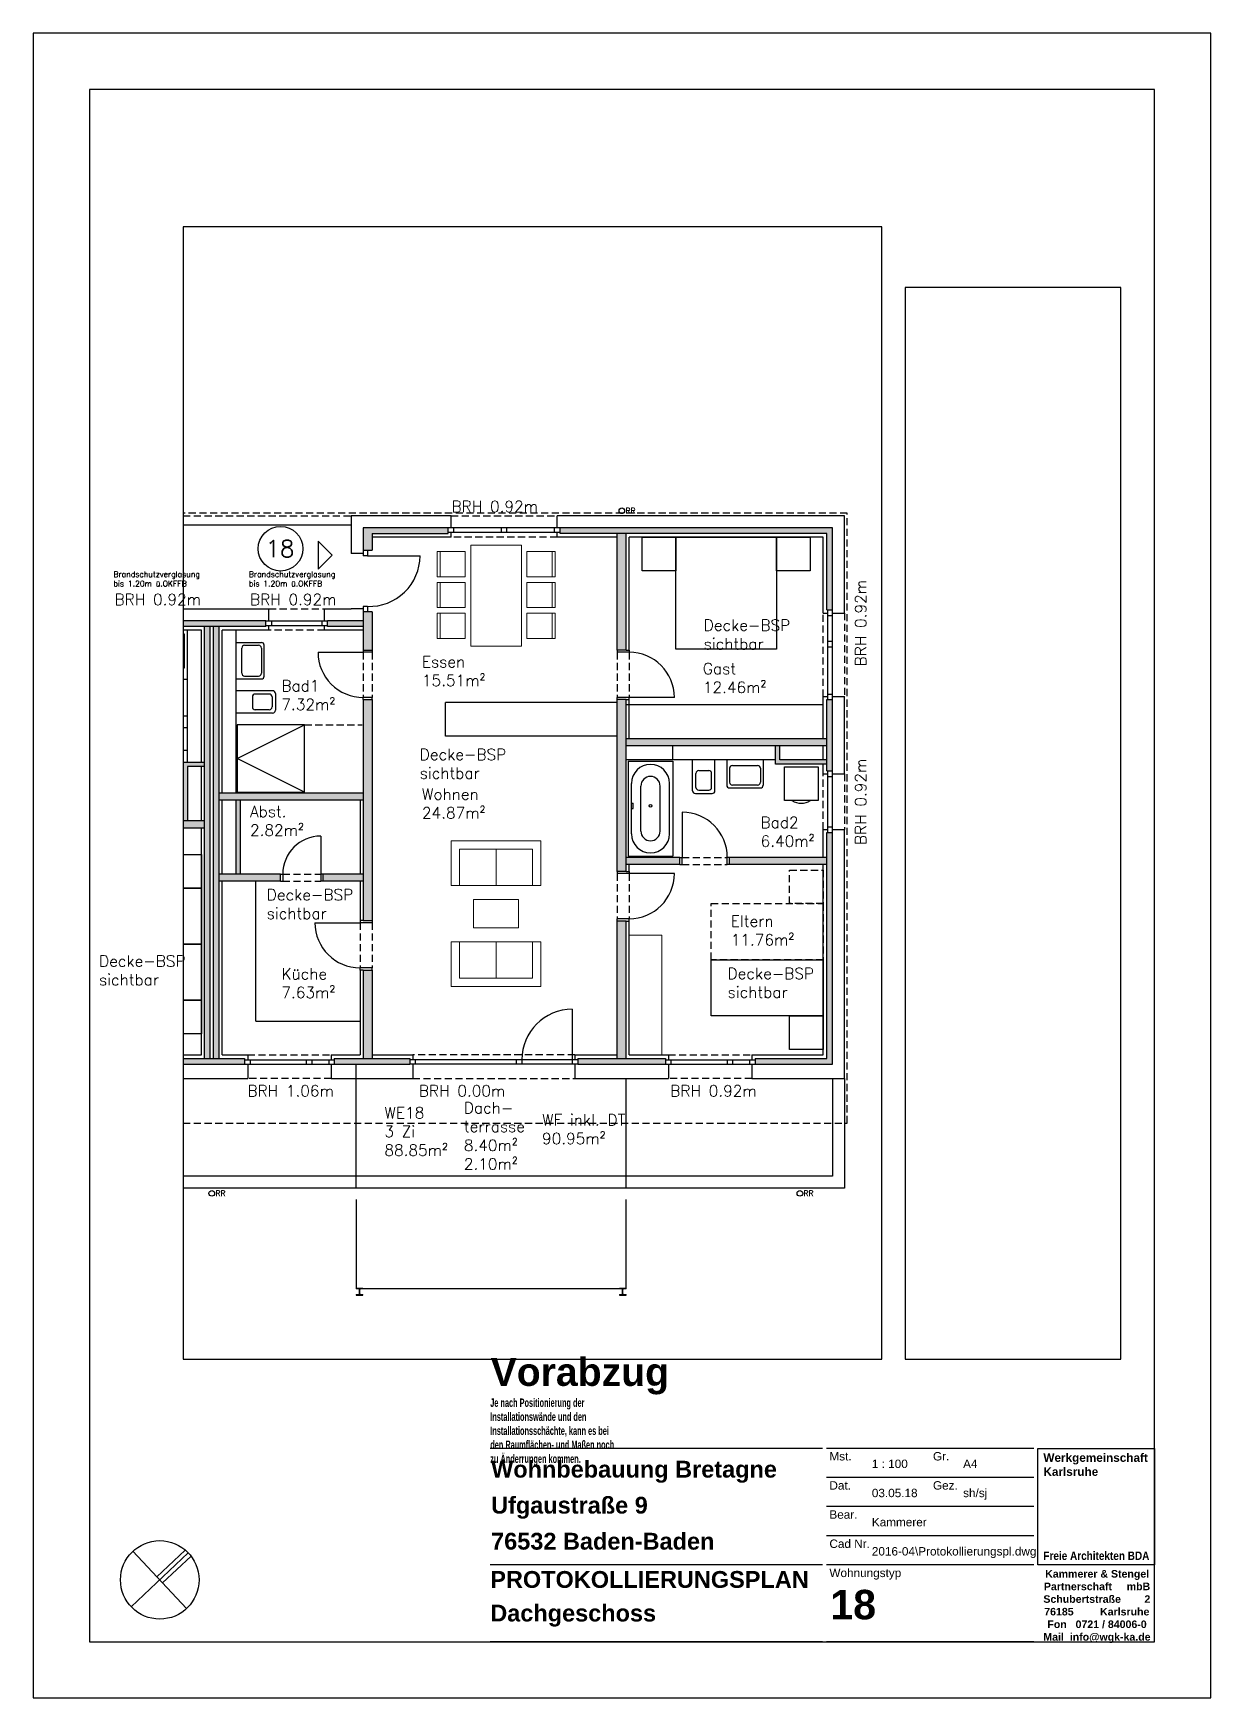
# Model space of a CAD drawing. Header units: metres. Extents: x -2868 to -408, y -3488 to 349.
# Drawn here: x -618.4 to -408.4, y 52.1 to 349.1 of the extents above; entities outside this region: 1.
import ezdxf

# ---------------------------------------------------------------- set-up
doc = ezdxf.new("R2010")
doc.units = ezdxf.units.M
doc.header["$LTSCALE"] = 0.02
doc.header["$XCLIPFRAME"] = 2
doc.linetypes.add('AUSGEZOGEN', pattern=[0])
doc.linetypes.add('VERDECKT', pattern=[9.525, 6.35, -3.175])
for name, color, linetype in [('A--Layout-PLANKOPF', 7, 'AUSGEZOGEN'), ('A-Anmerkungen-BSP-Decken Sichtbar', 10, 'AUSGEZOGEN'), ('A-Grundriss - Ansichtskante', 5, 'AUSGEZOGEN'), ('A-Grundriss - Bad', 4, 'AUSGEZOGEN'), ('A-Grundriss - Dämmung', 2, 'Continuous'), ('A-Grundriss - Fenster', 252, 'AUSGEZOGEN'), ('A-Grundriss - Fenster Sturz', 4, 'VERDECKT'), ('A-Grundriss - Küche', 4, 'AUSGEZOGEN'), ('A-Grundriss - Möbel', 252, 'AUSGEZOGEN'), ('A-Grundriss - Regenleitungen', 4, 'Continuous'), ('A-Grundriss - Regenleitungen Beschrif', 4, 'Continuous'), ('A-Grundriss - Sichtkante verdeckt', 7, 'VERDECKT'), ('A-Grundriss - Stützen-Laubengang', 3, 'AUSGEZOGEN'), ('A-Grundriss - Türen', 2, 'AUSGEZOGEN'), ('A-Grundriss - Wand', 3, 'AUSGEZOGEN'), ('A-Layout-Text', 250, 'Continuous'), ('A-Schraffur - Holzbau', 21, 'Continuous'), ('A-Schraffur - Trockenbau', 254, 'Continuous'), ('A-Text BRH', 4, 'Continuous'), ('A-Text Wohnfl', 4, 'Continuous'), ('A-Text Wohnungsnummer', 4, 'Continuous'), ('vermarktung-logo1_1_0', 7, 'Continuous')]:
    doc.layers.add(name, color=color, linetype=linetype)
doc.layers.add('A-Afenster', color=80, linetype='Continuous', plot=False)
doc.styles.add('Arial', font='arial.ttf')
doc.styles.add('ARIAL-FETT', font='arialbd.ttf', dxfattribs={"width": 0.6})
doc.styles.add('Romans', font='Romans.shx')
picture_1 = doc.add_image_def('image1.png', size_in_pixel=(4513, 4513))

# ---------------------------------------------------------------- blocks, each defined once
blk = doc.blocks.new('kopf (mbr)')
at = {"color": 7}
blk.add_line((-37.75, 10), (-10, 10), dxfattribs=at)
at = {"color": 2}
blk.add_lwpolyline([(-37.75, 56), (-10, 56), (-10, 28.25), (-37.75, 28.25)], close=True, dxfattribs=at)
at = {"color": 2, "insert": (-36.46, 54.79), "char_height": 2, "width": 25.2066, "attachment_point": 1, "style": 'ARIAL-FETT'}
blk.add_mtext('{\\W1;Werkgemeinschaft Karlsruhe \\P\\P\\P\\P\\P\\P\\W0.85;Freie Architekten BDA}', dxfattribs=at)
at = {"color": 252, "insert": (-36.5, 27.05), "char_height": 1.8, "width": 25.2921, "attachment_point": 1, "style": 'ARIAL-FETT'}
blk.add_mtext('\\pi0.45859;{\\W1;Kammerer & Stengel \\P\\pi0.15348;Partnerschaft     mbB \\P\\pi0.038063;Schubertstraße        2 \\P\\pi0.23636;76185         Karlsruhe \\P\\pi0.98963;Fon   0721 / 84006-0 \\P\\pi0.028854;Mail  info@wgk-ka.de}', dxfattribs=at)
blk = doc.blocks.new('Zeichnung_1_1', base_point=(0.5, 0.72))
at = {"layer": 'vermarktung-logo1_1_0'}
image = blk.add_image(picture_1, insert=(0.5, 0.72), size_in_units=(1.759, 1.759), dxfattribs=at)
image.set_boundary_path([(-0.5, -0.5), (4512.5, 4512.5)])

msp = doc.modelspace()

# ---------------------------------------------------------------- hatches: boundary and pattern name
at = {"layer": 'A-Schraffur - Holzbau', "ltscale": 10}
h = msp.add_hatch(color=5, dxfattribs=at)
h.dxf.hatch_style = 1
h.paths.add_polyline_path([(-544.37, 260.82), (-559.52, 260.82), (-559.52, 259.82), (-559.52, 256.82), (-557.92, 256.82), (-557.92, 259.82), (-544.37, 259.82)])
h = msp.add_hatch(color=5, dxfattribs=at)
h.dxf.hatch_style = 1
h.paths.add_polyline_path([(-475.82, 260.82), (-524.37, 260.82), (-524.37, 259.82), (-476.82, 259.82), (-476.82, 246.17), (-475.82, 246.17)])
h = msp.add_hatch(color=5, dxfattribs=at)
h.dxf.hatch_style = 1
h.paths.add_polyline_path([(-512.62, 259.82), (-514.22, 259.82), (-514.22, 239.02), (-512.62, 239.02)])
h = msp.add_hatch(color=5, dxfattribs=at)
h.dxf.hatch_style = 1
h.paths.add_polyline_path([(-559.52, 244.22), (-565.87, 244.22), (-565.87, 243.22), (-559.52, 243.22)])
h = msp.add_hatch(color=5, dxfattribs=at)
h.dxf.hatch_style = 1
h.paths.add_polyline_path([(-557.92, 245.82), (-559.52, 245.82), (-559.52, 239.02), (-557.92, 239.02)])
h = msp.add_hatch(color=5, dxfattribs=at)
h.dxf.hatch_style = 1
h.paths.add_polyline_path([(-586.82, 243.22), (-587.82, 243.22), (-587.82, 166.12), (-586.82, 166.12)])
h = msp.add_hatch(color=5, dxfattribs=at)
h.dxf.hatch_style = 1
h.paths.add_polyline_path([(-585.22, 243.22), (-586.22, 243.22), (-586.22, 166.12), (-585.22, 166.12)])
h = msp.add_hatch(color=5, dxfattribs=at)
h.dxf.hatch_style = 1
h.paths.add_polyline_path([(-557.92, 230.17), (-559.52, 230.17), (-559.52, 190.77), (-557.92, 190.77)])
h = msp.add_hatch(color=5, dxfattribs=at)
h.dxf.hatch_style = 1
h.paths.add_polyline_path([(-512.62, 230.17), (-514.22, 230.17), (-514.22, 199.52), (-512.62, 199.52)])
h = msp.add_hatch(color=5, dxfattribs=at)
h.dxf.hatch_style = 1
h.paths.add_polyline_path([(-475.82, 230.17), (-476.82, 230.17), (-476.82, 217.47), (-475.82, 217.47)])
h = msp.add_hatch(color=5, dxfattribs=at)
h.dxf.hatch_style = 1
h.paths.add_polyline_path([(-475.82, 206.47), (-476.82, 206.47), (-476.82, 166.12), (-489.62, 166.12), (-489.62, 165.12), (-475.82, 165.12)])
h = msp.add_hatch(color=5, dxfattribs=at)
h.dxf.hatch_style = 1
h.paths.add_polyline_path([(-512.62, 190.67), (-514.22, 190.67), (-514.22, 166.12), (-512.62, 166.12)])
h = msp.add_hatch(color=5, dxfattribs=at)
h.dxf.hatch_style = 1
h.paths.add_polyline_path([(-557.92, 181.92), (-559.52, 181.92), (-559.52, 166.12), (-557.92, 166.12)])
h = msp.add_hatch(color=5, dxfattribs=at)
h.dxf.hatch_style = 1
h.paths.add_polyline_path([(-551.22, 166.12), (-564.67, 166.12), (-564.67, 165.12), (-551.22, 165.12)])
h = msp.add_hatch(color=5, dxfattribs=at)
h.dxf.hatch_style = 1
h.paths.add_polyline_path([(-505.62, 166.12), (-521.22, 166.12), (-521.22, 165.12), (-505.62, 165.12)])
at = {"layer": 'A-Schraffur - Trockenbau', "ltscale": 10}
h = msp.add_hatch(color=5, dxfattribs=at)
h.dxf.hatch_style = 1
h.paths.add_polyline_path([(-476.82, 223.17), (-512.62, 223.17), (-512.62, 221.92), (-476.82, 221.92)])
h = msp.add_hatch(color=5, dxfattribs=at)
h.dxf.hatch_style = 1
h.paths.add_polyline_path([(-476.82, 219.42), (-485.22, 219.42), (-485.22, 221.92), (-485.97, 221.92), (-485.97, 218.67), (-476.82, 218.67)])
h = msp.add_hatch(color=5, dxfattribs=at)
h.dxf.hatch_style = 1
h.paths.add_polyline_path([(-559.52, 213.47), (-585.22, 213.47), (-585.22, 212.22), (-559.52, 212.22)])
h = msp.add_hatch(color=5, dxfattribs=at)
h.dxf.hatch_style = 1
h.paths.add_polyline_path([(-581.42, 212.22), (-582.17, 212.22), (-582.17, 199.02), (-581.42, 199.02)])
h = msp.add_hatch(color=5, dxfattribs=at)
h.dxf.hatch_style = 1
h.paths.add_polyline_path([(-503.02, 202.02), (-512.62, 202.02), (-512.62, 200.77), (-503.02, 200.77)])
h = msp.add_hatch(color=5, dxfattribs=at)
h.dxf.hatch_style = 1
h.paths.add_polyline_path([(-476.82, 202.02), (-494.17, 202.02), (-494.17, 200.77), (-476.82, 200.77)])
h = msp.add_hatch(color=5, dxfattribs=at)
h.dxf.hatch_style = 1
h.paths.add_polyline_path([(-574.27, 199.02), (-585.22, 199.02), (-585.22, 197.77), (-574.27, 197.77)])
h = msp.add_hatch(color=5, dxfattribs=at)
h.dxf.hatch_style = 1
h.paths.add_polyline_path([(-559.52, 199.02), (-566.67, 199.02), (-566.67, 197.77), (-559.52, 197.77)])
at = {"layer": 'A-Text Wohnungsnummer', "ltscale": 10}
h = msp.add_hatch(dxfattribs=at)
h.set_pattern_fill('ANGLE', color=256)
h.set_pattern_definition([(9e-15, (-6097.71, -755.88), (-1e-14, 69.85), [50.8, -19.05]), (90, (-6097.71, -755.88), (-69.85, -7e-15), [50.8, -19.05])])
h.paths.add_polyline_path([(-565.02, 255.93), (-567.52, 258.43), (-567.52, 253.43)])

# ---------------------------------------------------------------- linework, layer by layer
at = {"layer": 'A--Layout-PLANKOPF'}
for p, q in [((-477.6, 96.57), (-536.85, 96.57)), ((-439.92, 96.57), (-476.85, 96.57)), ((-439.92, 91.37), (-476.85, 91.37)), ((-439.92, 86.17), (-476.85, 86.17)), ((-439.92, 80.97), (-476.85, 80.97)), ((-477.6, 75.76), (-536.85, 75.76)), ((-439.92, 75.76), (-476.85, 75.76)), ((-477.6, 62.07), (-536.85, 62.07)), ((-439.92, 62.07), (-476.85, 62.07))]:
    msp.add_line(p, q, dxfattribs=at)
at = {"layer": 'A-Afenster'}
for points in [[(-618.35, 52.07), (-408.35, 52.07), (-408.35, 349.07), (-618.35, 349.07)], [(-608.35, 62.07), (-418.35, 62.07), (-418.35, 339.07), (-608.35, 339.07)]]:
    msp.add_lwpolyline(points, close=True, dxfattribs=at)
at = {"layer": 'A-Afenster', "linetype": 'Continuous'}
for points in [[(-591.62, 112.51), (-467.03, 112.51), (-467.03, 314.53), (-591.62, 314.53)], [(-462.86, 112.51), (-424.39, 112.51), (-424.39, 303.71), (-462.86, 303.71)]]:
    msp.add_lwpolyline(points, close=True, dxfattribs=at)
at = {"layer": 'A-Grundriss - Ansichtskante', "linetype": 'VERDECKT', "ltscale": 10}
for p, q in [((-473.17, 263.47), (-591.62, 263.47)), ((-591.62, 262.97), (-561.67, 262.97)), ((-473.17, 154.62), (-473.17, 263.47)), ((-591.62, 154.62), (-473.17, 154.62))]:
    msp.add_line(p, q, dxfattribs=at)
at = {"layer": 'A-Grundriss - Ansichtskante', "ltscale": 10}
for p, q in [((-591.62, 261.37), (-561.67, 261.37)), ((-560.77, 142.97), (-560.77, 165.12)), ((-512.62, 142.97), (-512.62, 162.57)), ((-475.82, 162.57), (-475.82, 145.12)), ((-473.67, 162.57), (-473.67, 142.97)), ((-475.82, 145.12), (-591.62, 145.12)), ((-473.67, 142.97), (-591.62, 142.97))]:
    msp.add_line(p, q, dxfattribs=at)
msp.add_lwpolyline([(-560.77, 140.97), (-560.77, 125.12), (-512.62, 125.12), (-512.62, 140.97)], dxfattribs=at)
at = {"layer": 'A-Grundriss - Bad', "ltscale": 10}
for p, q in [((-590.87, 218.97), (-590.87, 242.57)), ((-582.17, 213.47), (-582.17, 242.57)), ((-582.17, 240.37), (-577.67, 240.37)), ((-581.17, 234.87), (-581.17, 239.37)), ((-580.67, 239.87), (-578.17, 239.87)), ((-577.67, 239.37), (-577.67, 234.87)), ((-577.17, 234.37), (-577.17, 239.87)), ((-590.87, 233.77), (-591.62, 233.77)), ((-582.17, 233.87), (-577.67, 233.87)), ((-575.67, 231.77), (-582.17, 231.77)), ((-580.67, 234.37), (-578.17, 234.37)), ((-579.27, 230.67), (-579.27, 228.87)), ((-576.27, 231.17), (-578.77, 231.17)), ((-575.77, 230.67), (-575.77, 228.87)), ((-575.17, 231.27), (-575.17, 228.27)), ((-591.62, 227.27), (-590.87, 227.27)), ((-575.67, 227.77), (-582.17, 227.77)), ((-576.27, 228.37), (-578.77, 228.37)), ((-591.62, 225.17), (-590.87, 225.17)), ((-591.62, 221.17), (-590.87, 221.17)), ((-504.27, 219.42), (-504.27, 221.92)), ((-485.97, 219.42), (-512.62, 219.42)), ((-512.27, 219.22), (-512.27, 202.22)), ((-512.27, 219.22), (-504.27, 219.22)), ((-504.27, 219.22), (-504.27, 202.22)), ((-500.77, 213.92), (-500.77, 219.42)), ((-500.17, 214.52), (-500.17, 217.02)), ((-499.67, 217.52), (-497.87, 217.52)), ((-497.37, 214.52), (-497.37, 217.02)), ((-496.77, 213.92), (-496.77, 219.42)), ((-494.67, 219.42), (-494.67, 214.92)), ((-494.17, 217.92), (-494.17, 215.42)), ((-493.67, 218.42), (-489.17, 218.42)), ((-488.67, 217.92), (-488.67, 215.42)), ((-488.17, 219.42), (-488.17, 214.92)), ((-511.67, 206.22), (-511.67, 215.22)), ((-509.98, 206.7), (-509.98, 214.75)), ((-506.55, 206.7), (-506.55, 214.75)), ((-504.87, 206.22), (-504.87, 215.22)), ((-499.67, 214.02), (-497.87, 214.02)), ((-494.17, 214.42), (-488.67, 214.42)), ((-489.17, 214.92), (-493.67, 214.92)), ((-511.67, 211.72), (-511.37, 211.72)), ((-511.37, 210.72), (-511.37, 211.72)), ((-500.27, 213.42), (-497.27, 213.42)), ((-511.67, 210.72), (-511.37, 210.72)), ((-512.27, 202.22), (-504.27, 202.22))]:
    msp.add_line(p, q, dxfattribs=at)
at = {"layer": 'A-Grundriss - Bad', "linetype": 'VERDECKT', "ltscale": 10}
msp.add_line((-569.97, 225.67), (-559.67, 225.67), dxfattribs=at)
at = {"layer": 'A-Grundriss - Bad', "ltscale": 10}
for points in [[(-591.62, 235.87), (-591.37, 235.87), (-591.37, 241.87), (-591.62, 241.87)], [(-569.97, 213.67), (-581.97, 219.67), (-569.97, 225.67)]]:
    msp.add_lwpolyline(points, dxfattribs=at)
for points in [[(-569.97, 213.67), (-569.97, 225.67), (-581.97, 225.67), (-581.97, 213.67)], [(-484.39, 218.17), (-478.39, 218.17), (-478.39, 212.17), (-484.39, 212.17)]]:
    msp.add_lwpolyline(points, close=True, dxfattribs=at)
msp.add_circle((-508.27, 211.22), 0.25, dxfattribs=at)
for centre, radius, start, end in [((-580.67, 239.37), 0.5, 90, 180), ((-578.17, 239.37), 0.5, 0, 90), ((-577.67, 239.87), 0.5, 0, 90), ((-580.67, 234.87), 0.5, 180, 270), ((-578.17, 234.87), 0.5, 270, 0), ((-577.67, 234.37), 0.5, 270, 0), ((-575.67, 231.27), 0.5, 360, 90), ((-578.77, 230.67), 0.5, 90, 180), ((-578.77, 228.87), 0.5, 180, 270), ((-576.27, 230.67), 0.5, 360, 90), ((-576.27, 228.87), 0.5, 270, 360), ((-575.67, 228.27), 0.5, 270, 360), ((-508.27, 215.22), 3.4, 90, 180), ((-508.27, 215.22), 3.4, 0, 90), ((-499.67, 217.02), 0.5, 90, 180), ((-497.87, 217.02), 0.5, 0, 90), ((-493.67, 217.92), 0.5, 90, 180), ((-489.17, 217.92), 0.5, 0, 90), ((-508.27, 214.75), 1.72, 90, 180), ((-508.27, 214.75), 1.72, 0, 90), ((-500.27, 213.92), 0.5, 180, 270), ((-499.67, 214.52), 0.5, 180, 270), ((-497.87, 214.52), 0.5, 270, 0), ((-497.27, 213.92), 0.5, 270, 0), ((-494.17, 214.92), 0.5, 180, 270), ((-493.67, 215.42), 0.5, 180, 270), ((-489.17, 215.42), 0.5, 270, 0), ((-488.67, 214.92), 0.5, 270, 0), ((-481.39, 214.67), 3, 236.4427, 303.5573), ((-508.27, 206.22), 3.4, 180, 270), ((-508.27, 206.7), 1.72, 180, 270), ((-508.27, 206.7), 1.72, 270, 0), ((-508.27, 206.22), 3.4, 270, 0)]:
    msp.add_arc(centre, radius, start, end, dxfattribs=at)
at = {"layer": 'A-Grundriss - Dämmung', "ltscale": 10}
for p, q in [((-543.82, 262.97), (-561.67, 262.97)), ((-561.67, 262.97), (-561.67, 256.27)), ((-543.82, 260.82), (-543.82, 262.97)), ((-473.67, 262.97), (-524.92, 262.97)), ((-524.92, 260.82), (-524.92, 262.97)), ((-473.67, 245.62), (-473.67, 262.97)), ((-543.82, 259.17), (-557.92, 259.17)), ((-543.82, 259.17), (-543.82, 260.02)), ((-524.92, 259.17), (-524.92, 260.02)), ((-514.22, 259.17), (-524.92, 259.17)), ((-512.07, 239.02), (-512.07, 259.17)), ((-477.47, 259.17), (-512.07, 259.17)), ((-477.47, 245.62), (-477.47, 259.17)), ((-559.52, 256.27), (-561.67, 256.27)), ((-591.62, 246.37), (-576.32, 246.37)), ((-576.32, 244.22), (-576.32, 246.37)), ((-566.42, 246.37), (-561.67, 246.37)), ((-566.42, 244.22), (-566.42, 246.37)), ((-559.52, 246.37), (-561.67, 246.37)), ((-477.47, 245.62), (-476.62, 245.62)), ((-475.82, 245.62), (-473.67, 245.62)), ((-588.37, 242.57), (-591.62, 242.57)), ((-588.37, 218.97), (-588.37, 242.57)), ((-576.32, 242.57), (-584.67, 242.57)), ((-584.67, 213.47), (-584.67, 242.57)), ((-576.32, 242.57), (-576.32, 243.42)), ((-566.42, 242.57), (-566.42, 243.4)), ((-559.52, 242.57), (-566.42, 242.57)), ((-512.62, 239.02), (-512.07, 239.02)), ((-512.62, 230.17), (-512.07, 230.17)), ((-512.07, 223.17), (-512.07, 230.17)), ((-477.47, 223.17), (-477.47, 230.72)), ((-477.47, 230.72), (-476.62, 230.72)), ((-475.82, 230.72), (-473.67, 230.72)), ((-473.67, 216.92), (-473.67, 230.72)), ((-477.47, 219.42), (-477.47, 221.92)), ((-588.37, 208.57), (-588.37, 218.22)), ((-477.47, 216.92), (-477.47, 218.67)), ((-477.47, 216.92), (-476.62, 216.92)), ((-475.82, 216.92), (-473.67, 216.92)), ((-584.67, 199.02), (-584.67, 212.22)), ((-560.07, 212.22), (-560.07, 199.02)), ((-588.37, 166.77), (-588.37, 207.32)), ((-477.47, 202.02), (-477.47, 207.02)), ((-477.47, 207.02), (-476.62, 207.02)), ((-475.82, 207.02), (-473.67, 207.02)), ((-473.67, 162.57), (-473.67, 207.02)), ((-512.62, 199.52), (-512.07, 199.52)), ((-512.07, 199.52), (-512.07, 200.77)), ((-477.47, 166.77), (-477.47, 200.77)), ((-584.67, 166.77), (-584.67, 197.77)), ((-560.07, 197.77), (-560.07, 190.77)), ((-559.52, 190.77), (-560.07, 190.77)), ((-512.62, 190.67), (-512.07, 190.67)), ((-512.07, 166.77), (-512.07, 190.67)), ((-560.07, 181.92), (-560.07, 166.77)), ((-559.52, 181.92), (-560.07, 181.92)), ((-591.62, 166.77), (-588.37, 166.77)), ((-584.67, 166.77), (-580.12, 166.77)), ((-580.12, 166.77), (-580.12, 165.92)), ((-565.22, 166.77), (-560.07, 166.77)), ((-565.22, 166.77), (-565.22, 165.92)), ((-557.92, 166.77), (-550.67, 166.77)), ((-550.67, 166.77), (-550.67, 165.92)), ((-521.77, 166.77), (-521.77, 165.92)), ((-521.77, 166.77), (-514.22, 166.77)), ((-512.07, 166.77), (-505.07, 166.77)), ((-505.07, 166.77), (-505.07, 165.92)), ((-490.17, 166.77), (-477.47, 166.77)), ((-490.17, 166.77), (-490.17, 165.92)), ((-580.12, 165.12), (-580.12, 162.57)), ((-565.22, 165.12), (-565.22, 162.57)), ((-550.67, 165.12), (-550.67, 162.57)), ((-521.77, 165.12), (-521.77, 162.57)), ((-505.07, 165.12), (-505.07, 162.57)), ((-490.17, 165.12), (-490.17, 162.57)), ((-591.62, 162.57), (-580.12, 162.57)), ((-565.22, 162.57), (-550.67, 162.57)), ((-521.77, 162.57), (-505.07, 162.57)), ((-490.17, 162.57), (-473.67, 162.57))]:
    msp.add_line(p, q, dxfattribs=at)
at = {"layer": 'A-Grundriss - Fenster', "ltscale": 10}
for p, q in [((-524.37, 260.82), (-544.37, 260.82)), ((-524.37, 260.02), (-544.37, 260.02)), ((-543.37, 260.02), (-543.37, 260.82)), ((-534.87, 260.02), (-534.87, 260.82)), ((-533.87, 260.02), (-533.87, 260.82)), ((-525.37, 260.02), (-525.37, 260.82)), ((-576.87, 244.22), (-565.87, 244.22)), ((-575.87, 244.22), (-575.87, 243.42)), ((-566.87, 244.22), (-566.87, 243.42)), ((-476.62, 230.17), (-476.62, 246.17)), ((-476.62, 245.17), (-475.82, 245.17)), ((-475.82, 230.17), (-475.82, 246.17)), ((-576.87, 243.42), (-565.87, 243.42)), ((-476.62, 240.62), (-475.82, 240.62)), ((-476.62, 239.62), (-475.82, 239.62)), ((-476.62, 231.17), (-475.82, 231.17)), ((-476.62, 206.47), (-476.62, 217.47)), ((-475.82, 206.47), (-475.82, 217.47)), ((-476.62, 216.47), (-475.82, 216.47)), ((-476.62, 207.47), (-475.82, 207.47)), ((-522.22, 174.92), (-522.22, 165.92)), ((-580.67, 165.92), (-564.67, 165.92)), ((-580.67, 165.12), (-564.67, 165.12)), ((-579.67, 165.92), (-579.67, 165.12)), ((-569.67, 165.92), (-569.67, 165.12)), ((-568.67, 165.92), (-568.67, 165.12)), ((-565.67, 165.92), (-565.67, 165.12)), ((-521.22, 165.92), (-551.22, 165.92)), ((-521.22, 165.12), (-551.22, 165.12)), ((-550.22, 165.92), (-550.22, 165.12)), ((-532.22, 165.92), (-532.22, 165.12)), ((-531.22, 165.92), (-531.22, 165.12)), ((-522.22, 165.92), (-522.22, 165.12)), ((-505.62, 165.92), (-489.62, 165.92)), ((-505.62, 165.12), (-489.62, 165.12)), ((-504.62, 165.92), (-504.62, 165.12)), ((-494.62, 165.92), (-494.62, 165.12)), ((-493.62, 165.92), (-493.62, 165.12)), ((-490.62, 165.92), (-490.62, 165.12))]:
    msp.add_line(p, q, dxfattribs=at)
msp.add_arc((-522.22, 165.92), 9, 90, 180, dxfattribs=at)
at = {"layer": 'A-Grundriss - Fenster Sturz', "ltscale": 10}
for p, q in [((-543.82, 262.97), (-524.92, 262.97)), ((-524.92, 259.17), (-543.82, 259.17)), ((-576.32, 246.37), (-566.42, 246.37)), ((-477.47, 230.72), (-477.47, 245.62)), ((-473.67, 245.62), (-473.67, 230.72)), ((-566.42, 242.57), (-576.32, 242.57)), ((-477.47, 207.02), (-477.47, 216.92)), ((-473.67, 216.92), (-473.67, 207.02)), ((-580.12, 166.77), (-565.22, 166.77)), ((-521.77, 166.77), (-550.67, 166.77)), ((-505.07, 166.77), (-490.17, 166.77)), ((-565.22, 162.57), (-580.12, 162.57)), ((-550.67, 162.57), (-521.77, 162.57)), ((-490.17, 162.57), (-505.07, 162.57))]:
    msp.add_line(p, q, dxfattribs=at)
at = {"layer": 'A-Grundriss - Küche', "ltscale": 10}
for q in [(-578.67, 197.77), (-560.07, 172.77)]:
    msp.add_line((-578.67, 172.77), q, dxfattribs=at)
at = {"layer": 'A-Grundriss - Möbel', "linetype": 'Continuous', "lineweight": 18, "ltscale": 100}
for p, q in [((-546.3, 256.6), (-541.3, 256.6)), ((-546.3, 252.1), (-546.3, 256.6)), ((-545.8, 256.6), (-545.8, 252.1)), ((-541.3, 256.6), (-541.3, 252.1)), ((-540.3, 239.71), (-540.3, 257.71)), ((-531.3, 257.71), (-540.3, 257.71)), ((-531.3, 257.71), (-531.3, 239.71)), ((-530.3, 256.6), (-530.3, 252.1)), ((-525.3, 256.6), (-530.3, 256.6)), ((-525.8, 256.6), (-525.8, 252.1)), ((-525.3, 252.1), (-525.3, 256.6)), ((-541.3, 252.1), (-546.3, 252.1)), ((-546.3, 251.1), (-541.3, 251.1)), ((-546.3, 246.6), (-546.3, 251.1)), ((-545.8, 251.1), (-545.8, 246.6)), ((-541.3, 251.1), (-541.3, 246.6)), ((-530.3, 252.1), (-525.3, 252.1)), ((-530.3, 251.1), (-530.3, 246.6)), ((-525.3, 251.1), (-530.3, 251.1)), ((-525.8, 251.1), (-525.8, 246.6)), ((-525.3, 246.6), (-525.3, 251.1)), ((-541.3, 246.6), (-546.3, 246.6)), ((-530.3, 246.6), (-525.3, 246.6)), ((-546.3, 245.6), (-541.3, 245.6)), ((-546.3, 241.1), (-546.3, 245.6)), ((-545.8, 245.6), (-545.8, 241.1)), ((-541.3, 245.6), (-541.3, 241.1)), ((-530.3, 245.6), (-530.3, 241.1)), ((-525.3, 245.6), (-530.3, 245.6)), ((-525.8, 245.6), (-525.8, 241.1)), ((-525.3, 241.1), (-525.3, 245.6)), ((-541.3, 241.1), (-546.3, 241.1)), ((-530.3, 241.1), (-525.3, 241.1)), ((-531.3, 239.71), (-540.3, 239.71)), ((-543.82, 204.98), (-543.82, 196.98)), ((-543.82, 204.98), (-527.82, 204.98)), ((-527.82, 204.98), (-527.82, 196.98)), ((-542.32, 203.48), (-542.32, 196.98)), ((-542.32, 203.48), (-529.32, 203.48)), ((-535.82, 203.48), (-535.82, 196.98)), ((-529.32, 203.48), (-529.32, 196.98)), ((-529.32, 203.48), (-529.32, 196.98)), ((-543.82, 196.98), (-527.82, 196.98)), ((-539.82, 189.48), (-539.82, 194.48)), ((-539.82, 194.48), (-531.82, 194.48)), ((-531.82, 189.48), (-531.82, 194.48)), ((-539.82, 189.48), (-531.82, 189.48)), ((-506.22, 188.17), (-512.07, 188.17)), ((-506.22, 166.82), (-506.22, 188.17)), ((-543.82, 186.98), (-527.82, 186.98)), ((-543.82, 178.98), (-543.82, 186.98)), ((-542.32, 180.48), (-542.32, 186.98)), ((-535.82, 180.48), (-535.82, 186.98)), ((-529.32, 180.48), (-529.32, 186.98)), ((-529.32, 180.48), (-529.32, 186.98)), ((-527.82, 178.98), (-527.82, 186.98)), ((-543.82, 178.98), (-527.82, 178.98)), ((-542.32, 180.48), (-529.32, 180.48))]:
    msp.add_line(p, q, dxfattribs=at)
at = {"layer": 'A-Grundriss - Möbel', "ltscale": 10}
for p, q in [((-514.22, 229.67), (-544.82, 229.67)), ((-544.82, 223.67), (-544.82, 229.67)), ((-477.47, 229.22), (-512.47, 229.22)), ((-514.22, 223.67), (-544.82, 223.67))]:
    msp.add_line(p, q, dxfattribs=at)
for points in [[(-509.77, 253.17), (-509.77, 259.17), (-503.77, 259.17), (-503.77, 253.17)], [(-503.77, 239.17), (-503.77, 259.17), (-485.77, 259.17), (-485.77, 239.17)], [(-485.77, 253.17), (-485.77, 259.17), (-479.77, 259.17), (-479.77, 253.17)], [(-497.47, 183.77), (-477.47, 183.77), (-477.47, 173.77), (-497.47, 173.77)], [(-483.47, 173.77), (-477.47, 173.77), (-477.47, 167.77), (-483.47, 167.77)]]:
    msp.add_lwpolyline(points, close=True, dxfattribs=at)
for points in [[(-591.62, 202.55), (-588.37, 202.55), (-588.37, 196.55), (-591.62, 196.55)], [(-591.62, 196.55), (-588.37, 196.55), (-588.37, 186.55), (-591.62, 186.55)], [(-591.62, 186.55), (-588.37, 186.55), (-588.37, 176.55), (-591.62, 176.55)], [(-591.62, 176.55), (-588.37, 176.55), (-588.37, 170.55), (-591.62, 170.55)]]:
    msp.add_lwpolyline(points, dxfattribs=at)
at = {"layer": 'A-Grundriss - Möbel', "linetype": 'VERDECKT', "ltscale": 10}
for points in [[(-483.47, 199.77), (-477.47, 199.77), (-477.47, 193.77), (-483.47, 193.77)], [(-497.47, 193.77), (-477.47, 193.77), (-477.47, 183.77), (-497.47, 183.77)]]:
    msp.add_lwpolyline(points, close=True, dxfattribs=at)
at = {"layer": 'A-Grundriss - Regenleitungen', "ltscale": 10}
for centre in [(-513.38, 263.87), (-586.52, 142.07), (-481.63, 142.07)]:
    msp.add_circle(centre, 0.5, dxfattribs=at)
at = {"layer": 'A-Grundriss - Sichtkante verdeckt', "ltscale": 10}
for p, q in [((-559.52, 238.62), (-559.52, 230.57)), ((-557.92, 238.62), (-557.92, 230.57)), ((-514.22, 238.62), (-514.22, 230.57)), ((-512.07, 238.62), (-512.07, 230.57)), ((-502.62, 202.02), (-494.57, 202.02)), ((-573.87, 199.02), (-567.07, 199.02)), ((-514.22, 199.12), (-514.22, 191.07)), ((-512.07, 199.12), (-512.07, 191.07)), ((-502.62, 200.77), (-494.57, 200.77)), ((-573.87, 197.77), (-567.07, 197.77)), ((-560.07, 190.37), (-560.07, 182.32)), ((-557.92, 190.37), (-557.92, 182.32))]:
    msp.add_line(p, q, dxfattribs=at)
at = {"layer": 'A-Grundriss - Stützen-Laubengang', "ltscale": 10}
for p, q in [((-560.77, 125.12), (-560.77, 125.01)), ((-559.57, 125.12), (-560.77, 125.12)), ((-560.32, 125.01), (-560.77, 125.01)), ((-560.2, 124.15), (-560.2, 124.89)), ((-560.14, 124.15), (-560.14, 124.89)), ((-559.57, 125.01), (-560.02, 125.01)), ((-559.57, 125.01), (-559.57, 125.12)), ((-513.82, 125.12), (-513.82, 125.01)), ((-512.62, 125.12), (-513.82, 125.12)), ((-513.37, 125.01), (-513.82, 125.01)), ((-513.25, 124.15), (-513.25, 124.89)), ((-513.19, 124.15), (-513.19, 124.89)), ((-512.62, 125.01), (-513.07, 125.01)), ((-512.62, 125.01), (-512.62, 125.12)), ((-560.77, 124.03), (-560.32, 124.03)), ((-560.77, 124.03), (-560.77, 123.92)), ((-560.77, 123.92), (-559.57, 123.92)), ((-560.02, 124.03), (-559.57, 124.03)), ((-559.57, 123.92), (-559.57, 124.03)), ((-513.82, 124.03), (-513.37, 124.03)), ((-513.82, 124.03), (-513.82, 123.92)), ((-513.82, 123.92), (-512.62, 123.92)), ((-513.07, 124.03), (-512.62, 124.03)), ((-512.62, 123.92), (-512.62, 124.03))]:
    msp.add_line(p, q, dxfattribs=at)
for centre, start, end in [((-560.32, 124.89), 0, 90), ((-560.02, 124.89), 90, 180), ((-513.37, 124.89), 0, 90), ((-513.07, 124.89), 90, 180), ((-560.32, 124.15), 270, 0), ((-560.02, 124.15), 180, 270), ((-513.37, 124.15), 270, 0), ((-513.07, 124.15), 180, 270)]:
    msp.add_arc(centre, 0.12, start, end, dxfattribs=at)
at = {"layer": 'A-Grundriss - Türen', "ltscale": 10}
for p, q in [((-559.52, 256.82), (-559.52, 255.82)), ((-558.72, 255.82), (-559.52, 255.82)), ((-558.72, 256.82), (-558.72, 255.82)), ((-558.72, 255.82), (-549.37, 255.82)), ((-559.52, 246.82), (-559.52, 245.82)), ((-558.72, 246.82), (-559.52, 246.82)), ((-558.72, 246.82), (-558.72, 245.82)), ((-567.57, 238.62), (-559.52, 238.62)), ((-559.52, 239.02), (-559.52, 238.62)), ((-557.92, 238.62), (-559.52, 238.62)), ((-557.92, 239.02), (-557.92, 238.62)), ((-514.22, 239.02), (-514.22, 238.62)), ((-512.07, 238.62), (-514.22, 238.62)), ((-512.07, 239.02), (-512.07, 238.62)), ((-557.92, 230.57), (-559.52, 230.57)), ((-559.52, 230.17), (-559.52, 230.57)), ((-557.92, 230.17), (-557.92, 230.57)), ((-512.07, 230.57), (-514.22, 230.57)), ((-514.22, 230.17), (-514.22, 230.57)), ((-512.07, 230.17), (-512.07, 230.57)), ((-504.02, 230.57), (-512.07, 230.57)), ((-502.62, 210.07), (-502.62, 202.02)), ((-567.07, 205.82), (-567.07, 199.02)), ((-503.02, 202.02), (-502.62, 202.02)), ((-502.62, 200.77), (-502.62, 202.02)), ((-494.57, 200.77), (-494.57, 202.02)), ((-494.17, 202.02), (-494.57, 202.02)), ((-574.27, 199.02), (-573.87, 199.02)), ((-573.87, 199.02), (-573.87, 197.77)), ((-567.07, 199.02), (-567.07, 197.77)), ((-566.67, 199.02), (-567.07, 199.02)), ((-514.22, 199.52), (-514.22, 199.12)), ((-512.07, 199.12), (-514.22, 199.12)), ((-512.07, 199.52), (-512.07, 199.12)), ((-504.02, 199.12), (-512.07, 199.12)), ((-503.02, 200.77), (-502.62, 200.77)), ((-494.17, 200.77), (-494.57, 200.77)), ((-574.27, 197.77), (-573.87, 197.77)), ((-566.67, 197.77), (-567.07, 197.77)), ((-568.12, 190.37), (-560.07, 190.37)), ((-560.07, 190.77), (-560.07, 190.37)), ((-557.92, 190.37), (-560.07, 190.37)), ((-557.92, 190.77), (-557.92, 190.37)), ((-512.07, 191.07), (-514.22, 191.07)), ((-514.22, 190.67), (-514.22, 191.07)), ((-512.07, 190.67), (-512.07, 191.07)), ((-557.92, 182.32), (-560.07, 182.32)), ((-560.07, 181.92), (-560.07, 182.32)), ((-557.92, 181.92), (-557.92, 182.32))]:
    msp.add_line(p, q, dxfattribs=at)
for centre, radius, start, end in [((-558.43, 255.87), 9.06, 268.1442, 359.6704), ((-559.52, 238.62), 8.05, 179.9872, 270.0128), ((-512.07, 230.57), 8.05, 360, 90), ((-502.62, 202.02), 8.05, 360, 90), ((-567.07, 199.02), 6.8, 90, 180), ((-512.07, 199.12), 8.05, 270, 360), ((-560.07, 190.37), 8.05, 180, 270)]:
    msp.add_arc(centre, radius, start, end, dxfattribs=at)
at = {"layer": 'A-Grundriss - Wand', "ltscale": 10}
for p, q in [((-544.37, 260.82), (-559.52, 260.82)), ((-559.52, 260.82), (-559.52, 259.82)), ((-559.52, 259.82), (-559.52, 256.82)), ((-557.92, 259.82), (-557.92, 256.82)), ((-557.92, 259.82), (-544.37, 259.82)), ((-544.37, 259.82), (-544.37, 260.82)), ((-475.82, 260.82), (-524.37, 260.82)), ((-524.37, 259.82), (-524.37, 260.82)), ((-476.82, 259.82), (-524.37, 259.82)), ((-514.22, 239.02), (-514.22, 259.82)), ((-512.62, 239.02), (-512.62, 259.82)), ((-476.82, 246.17), (-476.82, 259.82)), ((-475.82, 246.17), (-475.82, 260.82)), ((-559.52, 256.82), (-557.92, 256.82)), ((-576.87, 244.22), (-591.62, 244.22)), ((-576.87, 243.22), (-576.87, 244.22)), ((-559.52, 244.22), (-565.87, 244.22)), ((-565.87, 243.22), (-565.87, 244.22)), ((-559.52, 245.82), (-559.52, 239.02)), ((-557.92, 245.82), (-559.52, 245.82)), ((-557.92, 245.82), (-557.92, 239.02)), ((-476.82, 246.17), (-475.82, 246.17)), ((-476.82, 246.17), (-475.82, 246.17)), ((-576.87, 243.22), (-591.62, 243.22)), ((-587.82, 166.12), (-587.82, 243.22)), ((-586.82, 166.12), (-586.82, 243.22)), ((-586.22, 166.12), (-586.22, 243.22)), ((-585.22, 166.12), (-585.22, 243.22)), ((-559.52, 243.22), (-565.87, 243.22)), ((-559.52, 239.02), (-557.92, 239.02)), ((-512.62, 239.02), (-514.22, 239.02)), ((-559.52, 230.17), (-559.52, 190.77)), ((-559.52, 230.17), (-557.92, 230.17)), ((-557.92, 230.17), (-557.92, 190.77)), ((-514.22, 199.52), (-514.22, 230.17)), ((-512.62, 230.17), (-514.22, 230.17)), ((-512.62, 199.52), (-512.62, 230.17)), ((-476.82, 217.47), (-476.82, 230.17)), ((-476.82, 230.17), (-475.82, 230.17)), ((-475.82, 217.47), (-475.82, 230.17)), ((-476.82, 223.17), (-512.62, 223.17)), ((-476.82, 221.92), (-512.62, 221.92)), ((-485.97, 218.67), (-485.97, 221.92)), ((-485.22, 219.42), (-485.22, 221.92)), ((-587.82, 218.97), (-591.62, 218.97)), ((-587.82, 218.22), (-590.87, 218.22)), ((-590.87, 218.22), (-590.87, 208.57)), ((-476.82, 218.67), (-485.97, 218.67)), ((-476.82, 219.42), (-485.22, 219.42)), ((-476.82, 217.47), (-475.82, 217.47)), ((-559.52, 213.47), (-585.22, 213.47)), ((-559.52, 212.22), (-585.22, 212.22)), ((-582.17, 199.02), (-582.17, 212.22)), ((-581.42, 199.02), (-581.42, 212.22)), ((-587.82, 208.57), (-591.62, 208.57)), ((-591.62, 207.32), (-587.82, 207.32)), ((-476.82, 166.12), (-476.82, 206.47)), ((-476.82, 206.47), (-475.82, 206.47)), ((-475.82, 165.12), (-475.82, 206.47)), ((-503.02, 202.02), (-512.62, 202.02)), ((-503.02, 200.77), (-503.02, 202.02)), ((-476.82, 202.02), (-494.17, 202.02)), ((-494.17, 200.77), (-494.17, 202.02)), ((-574.27, 199.02), (-585.22, 199.02)), ((-574.27, 197.77), (-574.27, 199.02)), ((-559.52, 199.02), (-566.67, 199.02)), ((-566.67, 197.77), (-566.67, 199.02)), ((-512.62, 199.52), (-514.22, 199.52)), ((-503.02, 200.77), (-512.62, 200.77)), ((-512.47, 199.52), (-512.47, 199.52)), ((-476.82, 200.77), (-494.17, 200.77)), ((-574.27, 197.77), (-585.22, 197.77)), ((-559.52, 197.77), (-566.67, 197.77)), ((-559.52, 190.77), (-557.92, 190.77)), ((-514.22, 166.12), (-514.22, 190.67)), ((-512.62, 190.67), (-514.22, 190.67)), ((-512.62, 166.12), (-512.62, 190.67)), ((-512.47, 190.67), (-512.47, 190.67)), ((-559.52, 181.92), (-559.52, 166.12)), ((-559.52, 181.92), (-557.92, 181.92)), ((-557.92, 181.92), (-557.92, 166.12)), ((-591.62, 166.12), (-580.67, 166.12)), ((-591.62, 165.12), (-580.67, 165.12)), ((-580.67, 166.12), (-580.67, 165.12)), ((-564.67, 166.12), (-551.22, 166.12)), ((-564.67, 166.12), (-564.67, 165.12)), ((-564.67, 165.12), (-551.22, 165.12)), ((-551.22, 166.12), (-551.22, 165.12)), ((-521.22, 166.12), (-521.22, 165.12)), ((-521.22, 166.12), (-505.62, 166.12)), ((-521.22, 165.12), (-505.62, 165.12)), ((-505.62, 166.12), (-505.62, 165.12)), ((-489.62, 166.12), (-476.82, 166.12)), ((-489.62, 166.12), (-489.62, 165.12)), ((-489.62, 165.12), (-475.82, 165.12))]:
    msp.add_line(p, q, dxfattribs=at)
at = {"layer": 'A-Layout-Text'}
for p, q in [((-600.9, 68.3), (-590.71, 77.9)), ((-591.01, 68), (-600.6, 78.2)), ((-596.32, 73.64), (-591.25, 78.41)), ((-595.29, 72.55), (-590.22, 77.32))]:
    msp.add_line(p, q, dxfattribs=at)
msp.add_circle((-595.8, 73.1), 7, dxfattribs=at)
at = {"layer": 'A-Schraffur - Holzbau', "color": 5, "ltscale": 10}
for points in [[(-591.62, 244.07), (-591.62, 244.22), (-576.87, 243.22), (-576.87, 244.22)], [(-591.62, 243.22), (-591.62, 244.07), (-591.62, 243.22), (-576.87, 243.22)], [(-591.62, 165.6), (-591.62, 166.12), (-580.67, 165.12), (-580.67, 166.12)], [(-591.62, 165.12), (-591.62, 165.6), (-591.62, 165.12), (-580.67, 165.12)]]:
    msp.add_solid(points, dxfattribs=at)
at = {"layer": 'A-Schraffur - Trockenbau', "color": 5, "ltscale": 10}
for points in [[(-591.62, 218.22), (-591.62, 218.97), (-591.62, 218.22), (-587.82, 218.22)], [(-591.62, 218.97), (-591.62, 218.97), (-587.82, 218.22), (-587.82, 218.97)], [(-591.62, 218.21), (-591.62, 218.22), (-590.87, 208.57), (-590.87, 218.22)], [(-591.62, 208.57), (-591.62, 218.21), (-591.62, 208.57), (-590.87, 208.57)], [(-591.62, 207.54), (-591.62, 208.57), (-587.82, 207.32), (-587.82, 208.57)], [(-591.62, 207.32), (-591.62, 207.54), (-591.62, 207.32), (-587.82, 207.32)]]:
    msp.add_solid(points, dxfattribs=at)
at = {"layer": 'A-Text Wohnungsnummer', "ltscale": 10}
for p, q in [((-567.52, 258.43), (-567.52, 253.43)), ((-565.02, 255.93), (-567.52, 258.43)), ((-565.02, 255.93), (-567.52, 253.43))]:
    msp.add_line(p, q, dxfattribs=at)
msp.add_circle((-574.26, 257.1), 3.98, dxfattribs=at)

# ---------------------------------------------------------------- block references
at = {"linetype": 'Continuous', "ltscale": 10, "xscale": 10, "yscale": 10}
msp.add_blockref('Zeichnung_1_1', (-2868.29, -3488.33), dxfattribs=at)
at = {"layer": 'A-Layout-Text', "xscale": 0.75, "yscale": 0.75, "zscale": 0.75}
msp.add_blockref('kopf (mbr)', (-410.85, 54.57), dxfattribs=at)

# ---------------------------------------------------------------- texts
at = {"layer": 'A--Layout-PLANKOPF', "color": 10, "style": 'ARIAL-FETT'}
msp.add_text('Vorabzug', height=5, dxfattribs=at).set_placement((-536.78, 107.71))
at = {"layer": 'A--Layout-PLANKOPF', "style": 'Arial'}
for s, p in [('Mst.', (-476.36, 94.41, -21.79)), ('Gr.', (-457.89, 94.41, -21.79)), ('1 : 100', (-468.79, 93.06, -21.79)), ('A4', (-452.51, 93.06, -21.79)), ('Dat.', (-476.36, 89.21, -21.79)), ('03.05.18', (-468.79, 87.86, -21.79)), ('Gez.', (-457.89, 89.21, -21.79)), ('sh/sj', (-452.51, 87.86, -21.79)), ('Bear.', (-476.36, 84.01, -21.79)), ('Kammerer', (-468.79, 82.66, -21.79)), ('Cad Nr.', (-476.36, 78.8, -21.79)), ('2016-04\\Protokollierungspl.dwg', (-468.79, 77.45, -21.79)), ('Wohnungstyp', (-476.36, 73.6, -21.79))]:
    msp.add_text(s, height=1.5, dxfattribs=at).set_placement(p)
at = {"layer": 'A--Layout-PLANKOPF', "color": 2, "style": 'ARIAL-FETT'}
for s, p in [('Wohnbebauung Bretagne', (-536.7, 91.35)), ('Ufgaustraße 9', (-536.7, 84.93)), ('76532 Baden-Baden', (-536.7, 78.5)), ('PROTOKOLLIERUNGSPLAN', (-536.85, 71.68)), ('Dachgeschoss', (-536.85, 65.68))]:
    msp.add_text(s, height=3, dxfattribs=at).set_placement(p)
at = {"layer": 'A--Layout-PLANKOPF', "color": 6, "style": 'ARIAL-FETT'}
msp.add_text('18', height=5.25, dxfattribs=at).set_placement((-476.2, 66.07, -21.79))
at = {"layer": 'A--Layout-PLANKOPF', "color": 10, "insert": (-536.85, 105.47), "char_height": 1.5, "attachment_point": 1, "style": 'ARIAL-FETT'}
msp.add_mtext_dynamic_manual_height_columns('Je nach Positionierung der Installationswände und den Installationsschächte, kann es bei den Raumflächen- und Maßen noch zu Änderrungen kommen.', width=21.1838, gutter_width=0.782, heights=[0], dxfattribs=at)
at = {"layer": 'A-Anmerkungen-BSP-Decken Sichtbar', "ltscale": 10, "char_height": 2, "attachment_point": 1, "style": 'Romans'}
for insert in [(-498.78, 244.45), (-549.43, 221.38), (-576.72, 196.36), (-606.63, 184.53), (-494.52, 182.29)]:
    msp.add_mtext_dynamic_manual_height_columns('\\A1;Decke-BSP\\Psichtbar', width=17.5059, gutter_width=12.5, heights=[0], dxfattribs=dict(at, insert=insert))
at = {"layer": 'A-Grundriss - Regenleitungen Beschrif', "ltscale": 10, "char_height": 1, "attachment_point": 1, "style": 'Romans'}
for insert in [(-513.42, 264.37), (-586.56, 142.57), (-481.67, 142.57)]:
    msp.add_mtext_dynamic_manual_height_columns(' RR', width=3.3379, gutter_width=12.5, heights=[0], dxfattribs=dict(at, insert=insert))
at = {"layer": 'A-Text BRH', "ltscale": 10, "attachment_point": 1, "style": 'Romans'}
for s, width, insert, char_height in [('BRH 0.92m', 17.7706, (-543.75, 265.64), 2), ('Brandschutzverglasung\\Pbis 1.20m ü.OKFFB', 33.1926, (-604.06, 253.05), 1), ('Brandschutzverglasung\\Pbis 1.20m ü.OKFFB', 33.1926, (-579.9, 253.05), 1), ('BRH 0.92m', 17.7706, (-603.86, 249.04), 2), ('BRH 0.92m', 17.7706, (-579.7, 249.04), 2), ('BRH 1.06m', 17.7706, (-580.16, 161.36), 2), ('BRH 0.00m', 17.7706, (-549.58, 161.36), 2), ('BRH 0.92m', 17.7706, (-504.74, 161.36), 2)]:
    msp.add_mtext_dynamic_manual_height_columns(s, width=width, gutter_width=12.5, heights=[0], dxfattribs=dict(at, insert=insert, char_height=char_height))
at = {"layer": 'A-Text BRH', "ltscale": 10, "char_height": 2, "attachment_point": 1, "rotation": 90, "style": 'Romans'}
for insert in [(-471.78, 236.11), (-471.78, 204.22)]:
    msp.add_mtext_dynamic_manual_height_columns('BRH 0.92m', width=17.7706, gutter_width=12.5, heights=[0], dxfattribs=dict(at, insert=insert))
at = {"layer": 'A-Text Wohnfl', "ltscale": 10, "char_height": 2, "attachment_point": 1, "style": 'Romans'}
for s, width, insert in [('\\A1;Essen\\P15.51m²', 22.934, (-549.04, 237.93)), ('\\A1;Gast\\P12.46m²', 22.934, (-498.93, 236.7)), ('\\A1;Bad1\\P7.32m²', 22.934, (-574.1, 233.65)), ('\\A1;Wohnen\\P24.87m²', 22.934, (-549.04, 214.29)), ('\\A1;Abst.\\P2.82m²', 22.934, (-579.7, 211.2)), ('\\A1;Bad2\\P6.40m²', 22.934, (-488.63, 209.26)), ('\\A1;Eltern\\P11.76m²', 22.934, (-493.95, 191.64)), ('\\A1;Küche \\P7.63m²', 22.934, (-574.1, 182.23)), ('\\A1;Dach-\\Pterrasse\\P8.40m²\\P2.10m²', 22.934, (-541.56, 158.32)), ('\\A1;WF inkl. DT\\P90.95m²', 16.2867, (-527.61, 156.18))]:
    msp.add_mtext_dynamic_manual_height_columns(s, width=width, gutter_width=12.5, heights=[0], dxfattribs=dict(at, insert=insert))
at = {"layer": 'A-Text Wohnungsnummer', "ltscale": 10, "style": 'Romans'}
for s, width, insert, char_height, attachment_point in [('18', 2.5, (-574.37, 257.12), 3, 5), ('\\A1;WE18\\P3 Zi\\P88.85m²', 22.934, (-555.73, 157.44), 2, 1)]:
    msp.add_mtext_dynamic_manual_height_columns(s, width=width, gutter_width=12.5, heights=[0], dxfattribs=dict(at, insert=insert, char_height=char_height, attachment_point=attachment_point))

doc.saveas('drawing.dxf')
